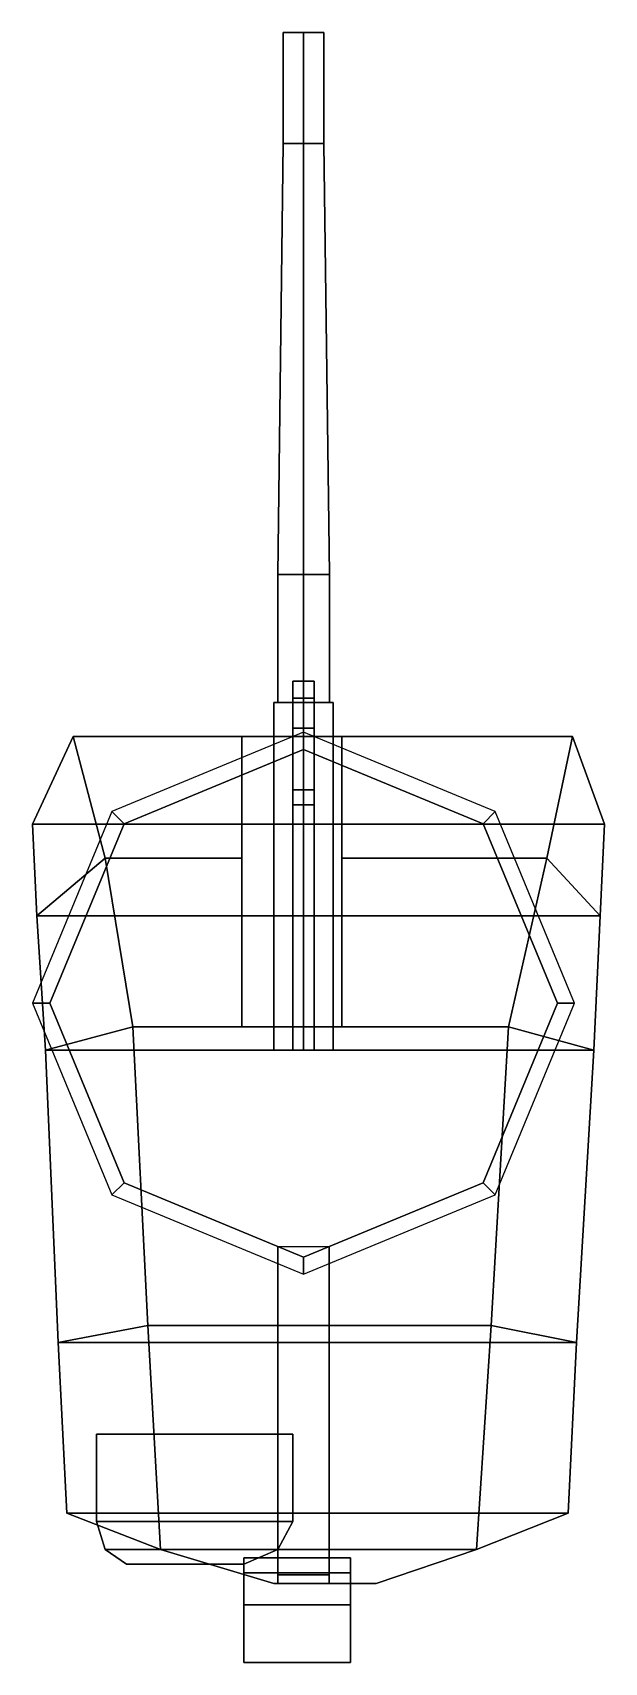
# Model space of a CAD drawing. Header units: millimetres. Extents: x -6 to 6, y -93 to 86.
# Drawn here: x -1.27 to 1.41, y 71.33 to 78.97 of the extents above; entities that cross this region are included whole.
import ezdxf

# ---------------------------------------------------------------- set-up
doc = ezdxf.new("R2010")
doc.units = ezdxf.units.MM
for name, color, linetype in [('gun', 1, 'Continuous'), ('sleeve', 5, 'Continuous'), ('turret', 2, 'Continuous')]:
    doc.layers.add(name, color=color, linetype=linetype)

msp = doc.modelspace()

# ---------------------------------------------------------------- linework, layer by layer
at = {"layer": 'gun'}
for points in [[(0, 78.97, -4.14), (-0.0953, 78.97, -4.195), (-0.0953, 78.45, -4.195), (0, 78.45, -4.14)], [(-0.0953, 78.97, -4.195), (-0.0953, 78.97, -4.305), (-0.0953, 78.45, -4.305), (-0.0953, 78.45, -4.195)], [(-0.0953, 78.97, -4.305), (0, 78.97, -4.36), (0, 78.45, -4.36), (-0.0953, 78.45, -4.305)], [(0.0953, 78.97, -4.195), (-0.0953, 78.97, -4.305), (-0.0953, 78.97, -4.195), (0, 78.97, -4.14)], [(0.0953, 78.97, -4.305), (0, 78.97, -4.36), (-0.0953, 78.97, -4.305), (0.0953, 78.97, -4.195)], [(0, 78.97, -4.36), (0.0953, 78.97, -4.305), (0.0953, 78.45, -4.305), (0, 78.45, -4.36)], [(0.0953, 78.97, -4.195), (0, 78.97, -4.14), (0, 78.45, -4.14), (0.0953, 78.45, -4.195)], [(0.0953, 78.97, -4.305), (0.0953, 78.97, -4.195), (0.0953, 78.45, -4.195), (0.0953, 78.45, -4.305)], [(0, 78.45, -4.14), (-0.0953, 78.45, -4.195), (-0.1212, 76.43, -4.18), (0, 76.43, -4.11)], [(-0.0953, 78.45, -4.195), (-0.0953, 78.45, -4.305), (-0.1212, 76.43, -4.32), (-0.1212, 76.43, -4.18)], [(-0.0953, 78.45, -4.305), (0, 78.45, -4.36), (0, 76.43, -4.39), (-0.1212, 76.43, -4.32)], [(0, 78.45, -4.36), (0.0953, 78.45, -4.305), (0.1212, 76.43, -4.32), (0, 76.43, -4.39)], [(0.0953, 78.45, -4.195), (0, 78.45, -4.14), (0, 76.43, -4.11), (0.1212, 76.43, -4.18)], [(0.0953, 78.45, -4.305), (0.0953, 78.45, -4.195), (0.1212, 76.43, -4.18), (0.1212, 76.43, -4.32)], [(0, 76.43, -4.11), (-0.1212, 76.43, -4.18), (-0.1212, 75.83, -4.18), (0, 75.83, -4.11)], [(-0.1212, 76.43, -4.18), (-0.1212, 76.43, -4.32), (-0.1212, 75.83, -4.32), (-0.1212, 75.83, -4.18)], [(-0.1212, 76.43, -4.32), (0, 76.43, -4.39), (0, 75.83, -4.39), (-0.1212, 75.83, -4.32)], [(0, 76.43, -4.39), (0.1212, 76.43, -4.32), (0.1212, 75.83, -4.32), (0, 75.83, -4.39)], [(0.1212, 76.43, -4.18), (0, 76.43, -4.11), (0, 75.83, -4.11), (0.1212, 75.83, -4.18)], [(0.1212, 76.43, -4.32), (0.1212, 76.43, -4.18), (0.1212, 75.83, -4.18), (0.1212, 75.83, -4.32)], [(0, 75.83, -4.09), (-0.1386, 75.83, -4.17), (-0.1386, 74.2, -4.17), (0, 74.2, -4.09)], [(-0.1386, 75.83, -4.17), (-0.1386, 75.83, -4.33), (-0.1386, 74.2, -4.33), (-0.1386, 74.2, -4.17)], [(-0.1386, 75.83, -4.33), (0, 75.83, -4.41), (0, 74.2, -4.41), (-0.1386, 74.2, -4.33)], [(0.1386, 75.83, -4.33), (0, 75.83, -4.41), (-0.1386, 75.83, -4.33), (0.1386, 75.83, -4.17)], [(0.1386, 75.83, -4.17), (-0.1386, 75.83, -4.33), (-0.1386, 75.83, -4.17), (0, 75.83, -4.09)], [(0, 75.83, -4.41), (0.1386, 75.83, -4.33), (0.1386, 74.2, -4.33), (0, 74.2, -4.41)], [(0.1386, 75.83, -4.17), (0, 75.83, -4.09), (0, 74.2, -4.09), (0.1386, 74.2, -4.17)], [(0.1386, 75.83, -4.33), (0.1386, 75.83, -4.17), (0.1386, 74.2, -4.17), (0.1386, 74.2, -4.33)]]:
    msp.add_3dface(points, dxfattribs=at)
at = {"layer": 'sleeve'}
for points in [[(-0.05, 75.93, -4.01), (-0.05, 75.85, -3.92), (0.05, 75.85, -3.92), (0.05, 75.93, -4.01)], [(-0.05, 75.93, -4.14), (-0.05, 75.85, -4.14), (-0.05, 75.85, -3.92), (-0.05, 75.93, -4.01)], [(0.05, 75.93, -4.01), (0.05, 75.93, -4.14), (-0.05, 75.93, -4.14), (-0.05, 75.93, -4.01)], [(0.05, 75.85, -3.92), (0.05, 75.85, -4.14), (0.05, 75.93, -4.14), (0.05, 75.93, -4.01)], [(-0.05, 75.85, -3.92), (-0.05, 75.71, -3.92), (0.05, 75.71, -3.92), (0.05, 75.85, -3.92)], [(-0.05, 75.85, -4.14), (-0.05, 75.71, -4.14), (-0.05, 75.71, -3.92), (-0.05, 75.85, -3.92)], [(0.05, 75.71, -3.92), (0.05, 75.71, -4.14), (0.05, 75.85, -4.14), (0.05, 75.85, -3.92)], [(-0.05, 75.71, -3.92), (-0.05, 75.71, -3.94), (0.05, 75.71, -3.94), (0.05, 75.71, -3.92)], [(-0.05, 75.71, -4.14), (-0.05, 75.42, -4.14), (-0.05, 75.42, -3.94), (-0.05, 75.71, -3.94)], [(-0.05, 75.71, -3.94), (-0.05, 75.42, -3.94), (0.05, 75.42, -3.94), (0.05, 75.71, -3.94)], [(0.05, 75.42, -3.94), (0.05, 75.42, -4.14), (0.05, 75.71, -4.14), (0.05, 75.71, -3.94)], [(-0.05, 75.42, -3.94), (-0.05, 75.35, -4.01), (0.05, 75.35, -4.01), (0.05, 75.42, -3.94)], [(-0.05, 75.42, -4.14), (-0.05, 75.35, -4.14), (-0.05, 75.35, -4.01), (-0.05, 75.42, -3.94)], [(0.05, 75.35, -4.01), (0.05, 75.35, -4.14), (0.05, 75.42, -4.14), (0.05, 75.42, -3.94)], [(-0.05, 75.35, -4.14), (-0.05, 74.2, -4.14), (-0.05, 74.2, -4.01), (-0.05, 75.35, -4.01)], [(-0.05, 75.35, -4.01), (-0.05, 74.2, -4.01), (0.05, 74.2, -4.01), (0.05, 75.35, -4.01)], [(0.05, 74.2, -4.01), (0.05, 74.2, -4.14), (0.05, 75.35, -4.14), (0.05, 75.35, -4.01)]]:
    msp.add_3dface(points, dxfattribs=at)
at = {"layer": 'turret'}
for points in [[(-1.27, 75.26, -4.77), (-1.25, 74.83, -4.03), (-0.93, 75.1, -3.7), (-1.08, 75.67, -4.67)], [(-1.27, 75.26, -5.67), (-1.27, 75.26, -4.77), (-1.08, 75.67, -4.67), (-1.08, 75.67, -5.67)], [(1.26, 75.67, -5.67), (1.41, 75.26, -5.67), (-1.27, 75.26, -5.67), (-1.08, 75.67, -5.67)], [(-0.93, 75.1, -3.7), (-0.29, 75.1, -3.7), (-0.29, 75.67, -4.67), (-1.08, 75.67, -4.67)], [(-1.08, 75.67, -4.67), (1.26, 75.67, -4.67), (1.26, 75.67, -5.67), (-1.08, 75.67, -5.67)], [(-0.8415, 75.2615, -6.01), (0, 75.61, -6.01), (0, 75.69, -6.13), (-0.898, 75.318, -6.13)], [(-0.29, 75.1, -3.7), (-0.29, 74.31, -3.49), (-0.29, 74.31, -4.67), (-0.29, 75.67, -4.67)], [(-0.29, 74.31, -4.67), (0.18, 74.31, -4.67), (0.18, 75.67, -4.67), (-0.29, 75.67, -4.67)], [(0, 75.61, -6.01), (0.8415, 75.2615, -6.01), (0.898, 75.318, -6.13), (0, 75.69, -6.13)], [(0.18, 75.1, -3.7), (1.14, 75.1, -3.7), (1.26, 75.67, -4.67), (0.18, 75.67, -4.67)], [(0.18, 75.1, -3.7), (0.18, 74.31, -3.49), (0.18, 74.31, -4.67), (0.18, 75.67, -4.67)], [(1.26, 75.67, -4.67), (1.14, 75.1, -3.7), (1.39, 74.83, -4.03), (1.41, 75.26, -4.77)], [(1.26, 75.67, -5.67), (1.26, 75.67, -4.67), (1.41, 75.26, -4.77), (1.41, 75.26, -5.67)], [(0, 75.61, -6.01), (-0.8415, 75.2615, -6.01), (-0.8415, 75.2615, -5.67), (0, 75.61, -5.67)], [(0.8415, 75.2615, -6.01), (0, 75.61, -6.01), (0, 75.61, -5.67), (0.8415, 75.2615, -5.67)], [(-1.19, 74.42, -6.01), (-0.8415, 75.2615, -6.01), (-0.898, 75.318, -6.13), (-1.27, 74.42, -6.13)], [(-1.27, 75.26, -5.67), (-1.25, 74.83, -5.67), (-1.25, 74.83, -4.03), (-1.27, 75.26, -4.77)], [(1.41, 75.26, -5.67), (1.39, 74.83, -5.67), (-1.25, 74.83, -5.67), (-1.27, 75.26, -5.67)], [(-0.8415, 75.2615, -6.01), (-1.19, 74.42, -6.01), (-1.19, 74.42, -5.67), (-0.8415, 75.2615, -5.67)], [(0.8415, 75.2615, -6.01), (1.19, 74.42, -6.01), (1.27, 74.42, -6.13), (0.898, 75.318, -6.13)], [(1.19, 74.42, -6.01), (0.8415, 75.2615, -6.01), (0.8415, 75.2615, -5.67), (1.19, 74.42, -5.67)], [(1.41, 75.26, -4.77), (1.39, 74.83, -4.03), (1.39, 74.83, -5.67), (1.41, 75.26, -5.67)], [(-1.25, 74.83, -4.03), (-1.21, 74.2, -3.86), (-0.8, 74.31, -3.49), (-0.93, 75.1, -3.7)], [(-0.8, 74.31, -3.49), (-0.29, 74.31, -3.49), (-0.29, 75.1, -3.7), (-0.93, 75.1, -3.7)], [(0.18, 74.31, -3.49), (0.96, 74.31, -3.49), (1.14, 75.1, -3.7), (0.18, 75.1, -3.7)], [(1.14, 75.1, -3.7), (0.96, 74.31, -3.49), (1.36, 74.2, -3.86), (1.39, 74.83, -4.03)], [(1.39, 74.83, -5.67), (1.36, 74.2, -5.67), (-1.21, 74.2, -5.67), (-1.25, 74.83, -5.67)], [(-1.25, 74.83, -5.67), (-1.21, 74.2, -5.67), (-1.21, 74.2, -3.86), (-1.25, 74.83, -4.03)], [(1.39, 74.83, -4.03), (1.36, 74.2, -3.86), (1.36, 74.2, -5.67), (1.39, 74.83, -5.67)], [(-0.8415, 73.5785, -6.01), (-1.19, 74.42, -6.01), (-1.27, 74.42, -6.13), (-0.898, 73.522, -6.13)], [(-1.19, 74.42, -6.01), (-0.8415, 73.5785, -6.01), (-0.8415, 73.5785, -5.67), (-1.19, 74.42, -5.67)], [(0.8415, 73.5785, -6.01), (1.19, 74.42, -6.01), (1.19, 74.42, -5.67), (0.8415, 73.5785, -5.67)], [(1.19, 74.42, -6.01), (0.8415, 73.5785, -6.01), (0.898, 73.522, -6.13), (1.27, 74.42, -6.13)], [(-1.21, 74.2, -3.86), (-1.15, 72.83, -3.63), (-0.73, 72.91, -3.23), (-0.8, 74.31, -3.49)], [(-0.73, 72.91, -3.23), (0.88, 72.91, -3.23), (0.96, 74.31, -3.49), (-0.8, 74.31, -3.49)], [(-0.29, 74.31, -3.49), (0.18, 74.31, -3.49), (0.18, 74.31, -4.67), (-0.29, 74.31, -4.67)], [(0.96, 74.31, -3.49), (0.88, 72.91, -3.23), (1.28, 72.83, -3.63), (1.36, 74.2, -3.86)], [(-1.21, 74.2, -5.67), (-1.15, 72.83, -5.67), (-1.15, 72.83, -3.63), (-1.21, 74.2, -3.86)], [(1.36, 74.2, -5.67), (1.28, 72.83, -5.67), (-1.15, 72.83, -5.67), (-1.21, 74.2, -5.67)], [(1.36, 74.2, -3.86), (1.28, 72.83, -3.63), (1.28, 72.83, -5.67), (1.36, 74.2, -5.67)], [(0, 73.23, -6.01), (-0.8415, 73.5785, -6.01), (-0.898, 73.522, -6.13), (0, 73.15, -6.13)], [(-0.8415, 73.5785, -6.01), (0, 73.23, -6.01), (0, 73.23, -5.67), (-0.8415, 73.5785, -5.67)], [(0, 73.23, -6.01), (0.8415, 73.5785, -6.01), (0.8415, 73.5785, -5.67), (0, 73.23, -5.67)], [(0.8415, 73.5785, -6.01), (0, 73.23, -6.01), (0, 73.15, -6.13), (0.898, 73.522, -6.13)], [(-0.12, 73.28, -5.94), (-0.12, 71.74, -5.76), (-0.12, 71.7, -5.67), (-0.12, 73.28, -5.67)], [(0.12, 73.28, -5.94), (0.12, 71.74, -5.76), (-0.12, 71.74, -5.76), (-0.12, 73.28, -5.94)], [(0.12, 71.7, -5.67), (0.12, 71.74, -5.76), (0.12, 73.28, -5.94), (0.12, 73.28, -5.67)], [(-1.15, 72.83, -3.63), (-1.11, 72.03, -3.63), (-0.67, 71.86, -3.23), (-0.73, 72.91, -3.23)], [(-0.67, 71.86, -3.23), (0.81, 71.86, -3.23), (0.88, 72.91, -3.23), (-0.73, 72.91, -3.23)], [(0.88, 72.91, -3.23), (0.81, 71.86, -3.23), (1.24, 72.03, -3.63), (1.28, 72.83, -3.63)], [(1.28, 72.83, -5.67), (1.24, 72.03, -5.67), (-1.11, 72.03, -5.67), (-1.15, 72.83, -5.67)], [(-1.15, 72.83, -5.67), (-1.11, 72.03, -5.67), (-1.11, 72.03, -3.63), (-1.15, 72.83, -3.63)], [(1.28, 72.83, -3.63), (1.24, 72.03, -3.63), (1.24, 72.03, -5.67), (1.28, 72.83, -5.67)], [(-0.97, 71.99, -2.54), (-0.05, 71.99, -2.54), (-0.05, 72.4, -2.54), (-0.97, 72.4, -2.54)], [(-0.97, 72.4, -2.54), (-0.05, 72.4, -2.54), (-0.05, 72.4, -3.23), (-0.97, 72.4, -3.46)], [(-0.97, 72.4, -3.46), (-0.97, 71.99, -3.46), (-0.97, 71.99, -2.54), (-0.97, 72.4, -2.54)], [(-0.05, 72.4, -2.54), (-0.05, 71.99, -2.54), (-0.05, 71.99, -3.23), (-0.05, 72.4, -3.23)], [(1.24, 72.03, -5.67), (0.81, 71.86, -5.67), (-0.67, 71.86, -5.67), (-1.11, 72.03, -5.67)], [(-1.11, 72.03, -3.63), (-1.11, 72.03, -5.67), (-0.67, 71.86, -5.67), (-0.67, 71.86, -3.23)], [(-0.93, 71.86, -2.54), (-0.12, 71.86, -2.54), (-0.05, 71.99, -2.54), (-0.97, 71.99, -2.54)], [(-0.97, 71.99, -3.46), (-0.93, 71.86, -3.43), (-0.93, 71.86, -2.54), (-0.97, 71.99, -2.54)], [(-0.05, 71.99, -2.54), (-0.12, 71.86, -2.54), (-0.12, 71.86, -3.23), (-0.05, 71.99, -3.23)], [(1.24, 72.03, -3.63), (0.81, 71.86, -3.23), (0.81, 71.86, -5.67), (1.24, 72.03, -5.67)], [(-0.93, 71.86, -3.43), (-0.83, 71.79, -3.33), (-0.83, 71.79, -2.54), (-0.93, 71.86, -2.54)], [(-0.83, 71.79, -2.54), (-0.28, 71.79, -2.54), (-0.12, 71.86, -2.54), (-0.93, 71.86, -2.54)], [(-0.14, 71.7, -3.23), (0.34, 71.7, -3.23), (0.81, 71.86, -3.23), (-0.67, 71.86, -3.23)], [(0.81, 71.86, -5.67), (0.34, 71.7, -5.67), (-0.14, 71.7, -5.67), (-0.67, 71.86, -5.67)], [(-0.67, 71.86, -5.67), (-0.14, 71.7, -5.67), (-0.14, 71.7, -3.23), (-0.67, 71.86, -3.23)], [(-0.12, 71.86, -2.54), (-0.28, 71.79, -2.54), (-0.28, 71.79, -3.23), (-0.12, 71.86, -3.23)], [(-0.28, 71.82, -5.67), (-0.28, 71.33, -5.67), (-0.28, 71.33, -5.19), (-0.28, 71.82, -4.19)], [(0.22, 71.82, -5.67), (0.22, 71.33, -5.67), (-0.28, 71.33, -5.67), (-0.28, 71.82, -5.67)], [(-0.28, 71.82, -4.19), (-0.28, 71.33, -5.19), (-0.28, 71.6, -4.33), (-0.28, 71.75, -4.18)], [(0.22, 71.75, -4.18), (0.22, 71.82, -4.19), (-0.28, 71.82, -4.19), (-0.28, 71.75, -4.18)], [(0.22, 71.33, -5.19), (0.22, 71.33, -5.67), (0.22, 71.82, -5.67), (0.22, 71.82, -4.19)], [(0.22, 71.6, -4.33), (0.22, 71.33, -5.19), (0.22, 71.82, -4.19), (0.22, 71.75, -4.18)], [(0.81, 71.86, -3.23), (0.34, 71.7, -3.23), (0.34, 71.7, -5.67), (0.81, 71.86, -5.67)], [(-0.83, 71.79, -3.33), (-0.28, 71.79, -3.23), (-0.28, 71.79, -2.54), (-0.83, 71.79, -2.54)], [(-0.28, 71.75, -4.18), (-0.28, 71.6, -4.33), (0.22, 71.6, -4.33), (0.22, 71.75, -4.18)], [(-0.12, 71.7, -5.67), (-0.12, 71.74, -5.76), (0.12, 71.74, -5.76), (0.12, 71.7, -5.67)], [(-0.14, 71.7, -5.67), (0.34, 71.7, -5.67), (0.34, 71.7, -3.23), (-0.14, 71.7, -3.23)], [(-0.28, 71.6, -4.33), (-0.28, 71.33, -5.19), (0.22, 71.33, -5.19), (0.22, 71.6, -4.33)], [(-0.28, 71.33, -5.19), (-0.28, 71.33, -5.67), (0.22, 71.33, -5.67), (0.22, 71.33, -5.19)]]:
    msp.add_3dface(points, dxfattribs=at)

doc.saveas('drawing.dxf')
